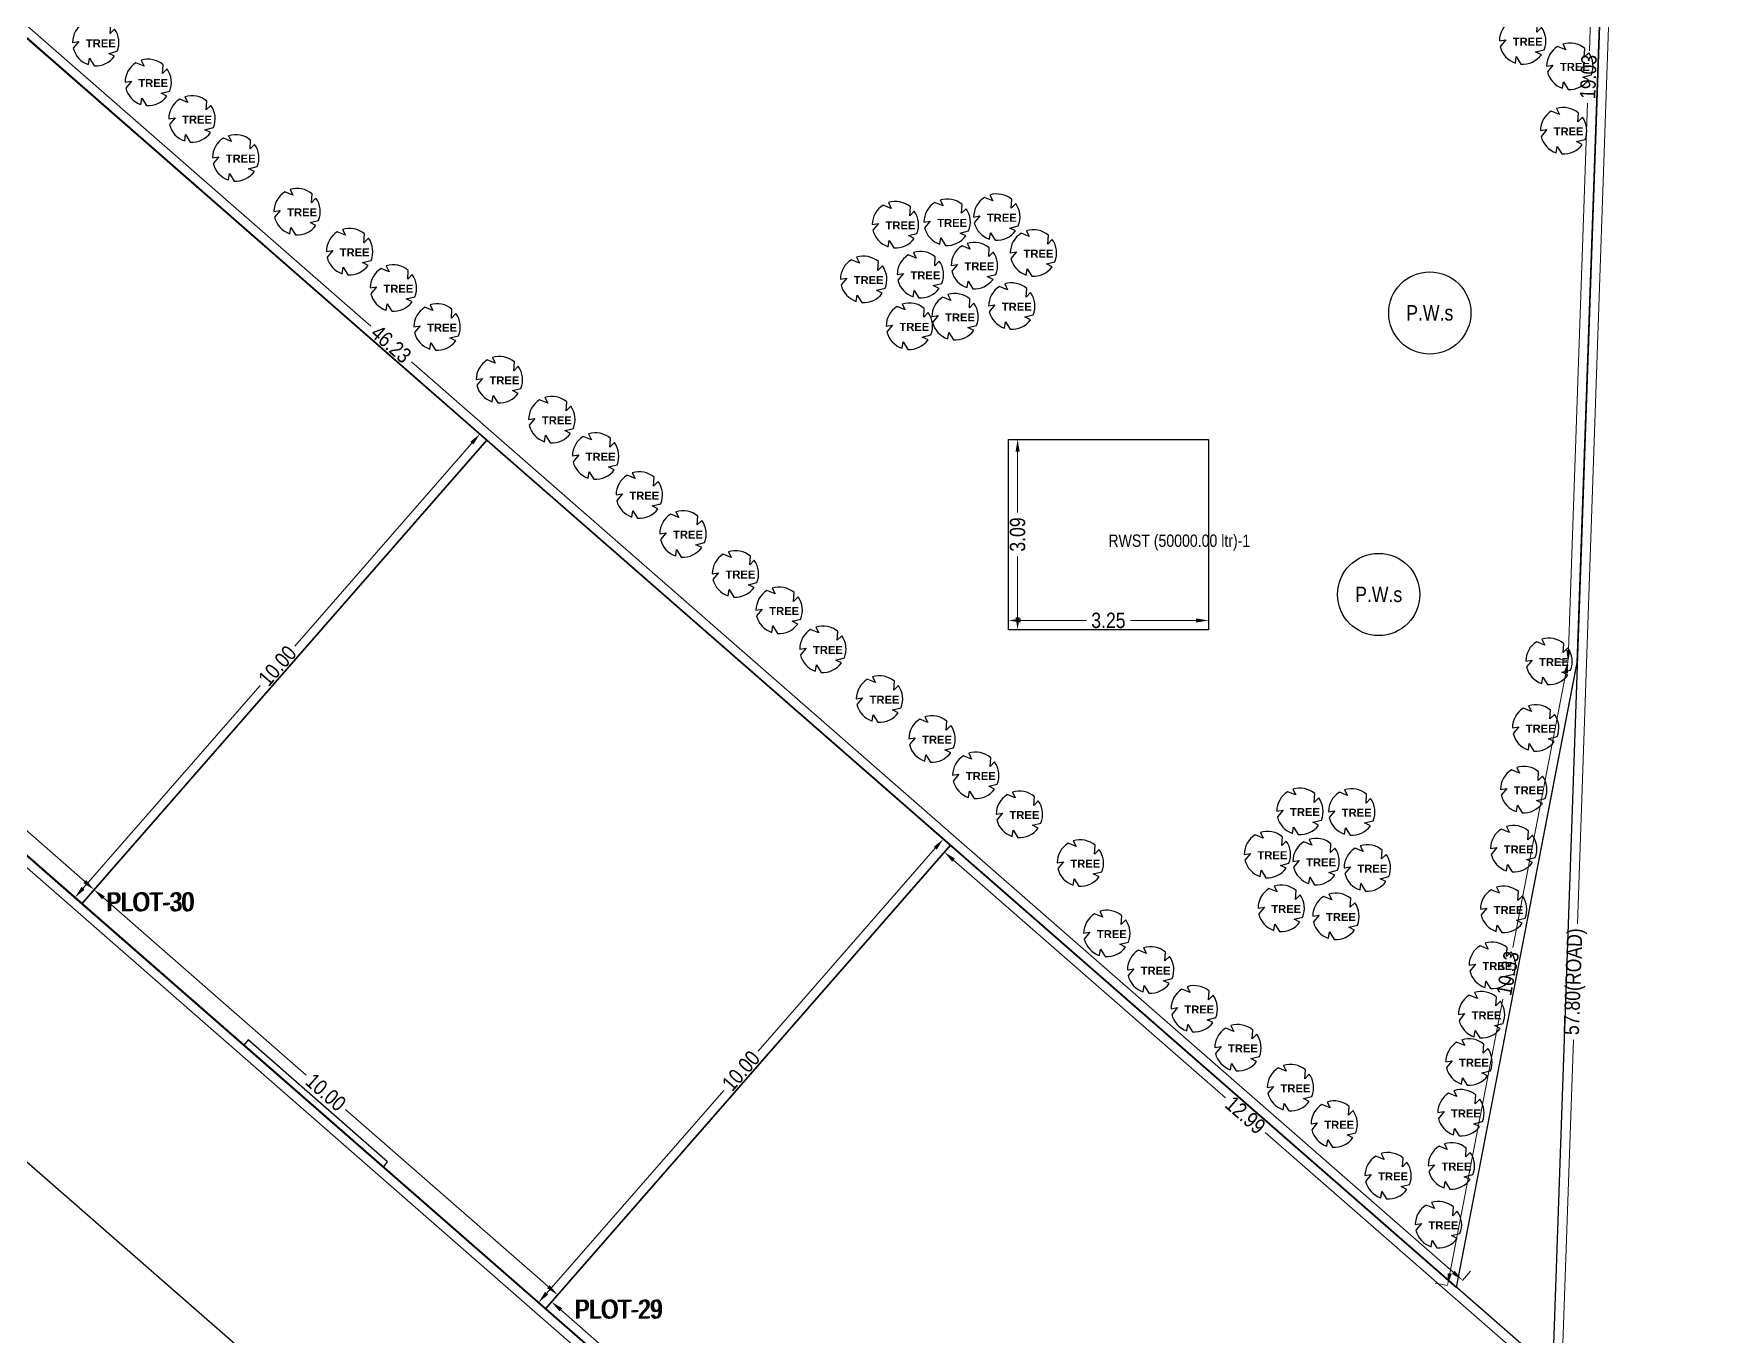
# Model space of a CAD drawing. Header units: metres. Extents: x 239315 to 239588, y 1700506 to 1700792.
# Drawn here: x 239460.78 to 239487.94, y 1700693.03 to 1700714.2 of the extents above; entities that cross this region are included whole.
import ezdxf

# ---------------------------------------------------------------- set-up
doc = ezdxf.new("R2010")
doc.units = ezdxf.units.M
doc.header["$MEASUREMENT"] = 0
doc.header["$PDMODE"] = 2
doc.header["$PDSIZE"] = -1
doc.linetypes.add('CENTER', pattern=[0])
for name, color, linetype in [('_AccessoryUse', 32, 'Continuous'), ('_CommonPlot', 2, 'Continuous'), ('_IndivSubPlot', 180, 'Continuous'), ('_InternalRoad', 3, 'Continuous'), ('_Tree', 112, 'Continuous'), ('DCR_AREATABLE', 7, 'Continuous'), ('DCR_COMMFSI', 150, 'Continuous'), ('DCR_COP', 2, 'Continuous'), ('DCR_COP_DIMENSION', 7, 'Continuous'), ('DCR_DIMENSION', 7, 'Continuous'), ('DCR_INDPLOT', 180, 'Continuous'), ('DCR_INDPLOT_DIMENSION', 7, 'Continuous'), ('DCR_ROAD_DIMENSION', 7, 'Continuous'), ('DCR_SPLOT_DIMENSION', 7, 'Continuous'), ('DCR_SUBSTRUCTURE', 92, 'Continuous'), ('DCR_SUBSTRUCTURE_DIMENSION', 7, 'Continuous')]:
    doc.layers.add(name, color=color, linetype=linetype)
doc.layers.add('DCR_MARGIN', color=252, linetype='Continuous', plot=False)
doc.styles.add('AutoDCRFont', font='ARIALN.TTF')
doc.styles.add('MtXpl_Arial_Narrow', font='ARIALN.TTF')
doc.styles.add('PreDCRFont', font='ARIALN.TTF')
doc.styles.get("Standard").update_dxf_attribs({"font": ''})
doc.styles.get('Standard').set_extended_font_data('Arial Rounded MT Bold')
doc.dimstyles.new('DCR-PLOT-EXT', dxfattribs={"dimtxt": 0.3, "dimasz": 0.2, "dimexe": 0.2, "dimexo": 0.2, "dimgap": 0.09, "dimtad": 0, "dimtxsty": 'AutoDCRFont', "dimcen": 1, "dimdle": 0.1, "dimadec": 0, "dimazin": 2, "dimtfac": 1, "dimtdec": 4, "dimtofl": 0, "dimtmove": 0, "dimatfit": 3, "dimfxl": 1, "dimfxlon": 1, "dimtolj": 1, "dimtzin": 0, "dimlwd": 15, "dimlwe": 15, "dimarcsym": 0})
doc.dimstyles.new('DCR-PLOT-INT', dxfattribs={"dimtxt": 0.25, "dimasz": 0.2, "dimexe": 0.2, "dimexo": 0.2, "dimgap": 0.09, "dimtad": 0, "dimtxsty": 'AutoDCRFont', "dimcen": 1, "dimdle": 0.1, "dimadec": 0, "dimazin": 2, "dimtfac": 1, "dimtdec": 4, "dimtofl": 0, "dimtmove": 0, "dimatfit": 3, "dimfxl": 1, "dimfxlon": 1, "dimtolj": 1, "dimtzin": 0, "dimlwd": 15, "dimlwe": 15, "dimarcsym": 0})

# ---------------------------------------------------------------- blocks, each defined once
blk = doc.blocks.new('T$_PreDCR')
at = {"layer": '_Tree'}
blk.add_lwpolyline([(0.615, 0.441), (0.467, 0.292), (0.487, 0.578, 0.257434), (-0.229, 0.721), (-0.134, 0.534), (-0.4, 0.642, 0.257434), (-0.756, 0.005), (-0.55, 0.038), (-0.734, -0.182, 0.257434), (-0.238, -0.718), (-0.206, -0.511), (-0.054, -0.754, 0.257434), (0.609, -0.448), (0.422, -0.354), (0.701, -0.285, 0.257434)], format="xyb", close=True, dxfattribs=at)
blk.add_text('TREE', height=0.2609, dxfattribs=at).set_placement((-0.323, -0.152))
blk = doc.blocks.new('*D22')
at = {"layer": 'DCR_ROAD_DIMENSION', "color": 0, "linetype": 'Continuous', "lineweight": 15, "transparency": 16777216}
for p, q in [((239486.83, 1700727.478), (239485.862, 1700699.736)), ((239486.837, 1700727.678), (239487.037, 1700727.671)), ((239484.829, 1700670.109), (239485.797, 1700697.851)), ((239484.822, 1700669.909), (239485.022, 1700669.902))]:
    blk.add_line(p, q, dxfattribs=at)
at = {"layer": 'DCR_ROAD_DIMENSION', "color": 0, "transparency": 16777216}
for points in [[(239486.797, 1700727.479), (239486.863, 1700727.476), (239486.837, 1700727.678)], [(239484.796, 1700670.11), (239484.862, 1700670.108), (239484.822, 1700669.909)]]:
    blk.add_solid(points, dxfattribs=at)
at = {"layer": 'Defpoints', "color": 0, "transparency": 16777216}
for p in [(239486.687, 1700727.683), (239484.672, 1700669.915), (239484.822, 1700669.909)]:
    blk.add_point(p, dxfattribs=at)
at = {"layer": 'DCR_ROAD_DIMENSION', "color": 0, "transparency": 16777216, "insert": (239485.829, 1700698.793), "char_height": 0.25, "attachment_point": 5, "rotation": 88.0024, "style": 'AutoDCRFont'}
blk.add_mtext('\\A1;57.80(ROAD)', dxfattribs=at)
blk = doc.blocks.new('*D42')
at = {"layer": 'DCR_ROAD_DIMENSION', "color": 0, "linetype": 'Continuous', "lineweight": 15, "transparency": 16777216}
for p, q in [((239452.001, 1700698.723), (239452.297, 1700699.062)), ((239452.316, 1700698.78), (239467.853, 1700685.205)), ((239484.818, 1700670.385), (239469.28, 1700683.959)), ((239484.804, 1700670.065), (239485.1, 1700670.404))]:
    blk.add_line(p, q, dxfattribs=at)
at = {"layer": 'DCR_ROAD_DIMENSION', "color": 0, "transparency": 16777216}
for points in [[(239452.338, 1700698.805), (239452.294, 1700698.754), (239452.165, 1700698.911)], [(239484.839, 1700670.41), (239484.796, 1700670.36), (239484.968, 1700670.253)]]:
    blk.add_solid(points, dxfattribs=at)
at = {"layer": 'Defpoints', "color": 0, "transparency": 16777216}
for p in [(239451.869, 1700698.572), (239484.968, 1700670.253), (239484.672, 1700669.915)]:
    blk.add_point(p, dxfattribs=at)
at = {"layer": 'DCR_ROAD_DIMENSION', "color": 0, "transparency": 16777216, "insert": (239468.567, 1700684.582), "char_height": 0.25, "attachment_point": 5, "rotation": 318.8585, "style": 'AutoDCRFont'}
blk.add_mtext('\\A1;43.56(ROAD)', dxfattribs=at)
blk = doc.blocks.new('*D44')
at = {"layer": 'DCR_ROAD_DIMENSION', "color": 0, "linetype": 'Continuous', "lineweight": 15, "transparency": 16777216}
for p, q in [((239456.705, 1700704.107), (239456.573, 1700703.957)), ((239456.855, 1700703.976), (239470.098, 1700692.407)), ((239484.76, 1700679.598), (239471.518, 1700691.166)), ((239484.91, 1700679.466), (239484.779, 1700679.315))]:
    blk.add_line(p, q, dxfattribs=at)
at = {"layer": 'DCR_ROAD_DIMENSION', "color": 0, "transparency": 16777216}
for points in [[(239456.877, 1700704.001), (239456.833, 1700703.951), (239456.705, 1700704.107)], [(239484.782, 1700679.623), (239484.738, 1700679.573), (239484.91, 1700679.466)]]:
    blk.add_solid(points, dxfattribs=at)
at = {"layer": 'Defpoints', "color": 0, "transparency": 16777216}
for p in [(239456.705, 1700704.107), (239456.803, 1700704.22), (239485.009, 1700679.579)]:
    blk.add_point(p, dxfattribs=at)
at = {"layer": 'DCR_ROAD_DIMENSION', "color": 0, "transparency": 16777216, "insert": (239470.808, 1700691.787), "char_height": 0.25, "attachment_point": 5, "rotation": 318.8585, "style": 'AutoDCRFont'}
blk.add_mtext('\\A1;37.45(ROAD)', dxfattribs=at)
blk = doc.blocks.new('*D50')
at = {"layer": 'DCR_COP_DIMENSION', "color": 0, "linetype": 'Continuous', "lineweight": 15, "transparency": 16777216}
for p, q in [((239449.179, 1700724.359), (239449.311, 1700724.51)), ((239449.33, 1700724.227), (239466.257, 1700709.44)), ((239483.846, 1700694.073), (239466.919, 1700708.861)), ((239483.997, 1700693.942), (239484.128, 1700694.092))]:
    blk.add_line(p, q, dxfattribs=at)
at = {"layer": 'DCR_COP_DIMENSION', "color": 0, "transparency": 16777216}
for points in [[(239449.352, 1700724.253), (239449.308, 1700724.202), (239449.179, 1700724.359)], [(239483.868, 1700694.098), (239483.824, 1700694.048), (239483.997, 1700693.942)]]:
    blk.add_solid(points, dxfattribs=at)
at = {"layer": 'Defpoints', "color": 0, "transparency": 16777216}
for p in [(239449.08, 1700724.246), (239483.898, 1700693.829), (239483.997, 1700693.942)]:
    blk.add_point(p, dxfattribs=at)
at = {"layer": 'DCR_COP_DIMENSION', "color": 0, "transparency": 16777216, "insert": (239466.588, 1700709.15), "char_height": 0.25, "attachment_point": 5, "rotation": 318.8585, "style": 'AutoDCRFont'}
blk.add_mtext('\\A1;46.23', dxfattribs=at)
blk = doc.blocks.new('*D51')
at = {"layer": 'DCR_COP_DIMENSION', "color": 0, "linetype": 'Continuous', "lineweight": 15, "transparency": 16777216}
for p, q in [((239485.675, 1700703.807), (239484.813, 1700699.349)), ((239485.713, 1700704.004), (239485.516, 1700704.042)), ((239483.789, 1700694.053), (239484.651, 1700698.512)), ((239483.751, 1700693.857), (239483.554, 1700693.895))]:
    blk.add_line(p, q, dxfattribs=at)
at = {"layer": 'DCR_COP_DIMENSION', "color": 0, "transparency": 16777216}
for points in [[(239485.642, 1700703.814), (239485.708, 1700703.801), (239485.713, 1700704.004)], [(239483.756, 1700694.06), (239483.821, 1700694.047), (239483.751, 1700693.857)]]:
    blk.add_solid(points, dxfattribs=at)
at = {"layer": 'Defpoints', "color": 0, "transparency": 16777216}
for p in [(239485.713, 1700704.004), (239485.86, 1700703.975), (239483.898, 1700693.829)]:
    blk.add_point(p, dxfattribs=at)
at = {"layer": 'DCR_COP_DIMENSION', "color": 0, "transparency": 16777216, "insert": (239484.732, 1700698.93), "char_height": 0.25, "attachment_point": 5, "rotation": 79.0545, "style": 'AutoDCRFont'}
blk.add_mtext('\\A1;10.33', dxfattribs=at)
blk = doc.blocks.new('*D52')
at = {"layer": 'DCR_COP_DIMENSION', "color": 0, "linetype": 'Continuous', "lineweight": 15, "transparency": 16777216}
for p, q in [((239486.367, 1700722.8), (239486.057, 1700713.916)), ((239486.374, 1700723), (239486.174, 1700723.007)), ((239485.717, 1700704.18), (239486.027, 1700713.064)), ((239485.71, 1700703.98), (239485.51, 1700703.987))]:
    blk.add_line(p, q, dxfattribs=at)
at = {"layer": 'DCR_COP_DIMENSION', "color": 0, "transparency": 16777216}
for points in [[(239486.333, 1700722.801), (239486.4, 1700722.799), (239486.374, 1700723)], [(239485.684, 1700704.181), (239485.75, 1700704.179), (239485.71, 1700703.98)]]:
    blk.add_solid(points, dxfattribs=at)
at = {"layer": 'Defpoints', "color": 0, "transparency": 16777216}
for p in [(239486.374, 1700723), (239486.523, 1700722.995), (239485.86, 1700703.975)]:
    blk.add_point(p, dxfattribs=at)
at = {"layer": 'DCR_COP_DIMENSION', "color": 0, "transparency": 16777216, "insert": (239486.042, 1700713.49), "char_height": 0.25, "attachment_point": 5, "rotation": 88.0024, "style": 'AutoDCRFont'}
blk.add_mtext('\\A1;19.03', dxfattribs=at)
blk = doc.blocks.new('*D72')
at = {"layer": 'DCR_SUBSTRUCTURE_DIMENSION', "color": 0, "linetype": 'Continuous', "lineweight": 15, "transparency": 16777216}
for p, q in [((239476.617, 1700704.661), (239476.617, 1700704.861)), ((239476.817, 1700704.661), (239477.885, 1700704.661)), ((239479.668, 1700704.661), (239478.6, 1700704.661)), ((239479.868, 1700704.661), (239479.868, 1700704.861))]:
    blk.add_line(p, q, dxfattribs=at)
at = {"layer": 'DCR_SUBSTRUCTURE_DIMENSION', "color": 0, "transparency": 16777216}
for points in [[(239476.817, 1700704.694), (239476.817, 1700704.628), (239476.617, 1700704.661)], [(239479.668, 1700704.694), (239479.668, 1700704.628), (239479.868, 1700704.661)]]:
    blk.add_solid(points, dxfattribs=at)
at = {"layer": 'Defpoints', "color": 0, "transparency": 16777216}
for p in [(239476.617, 1700704.661), (239476.617, 1700704.511), (239479.868, 1700704.511)]:
    blk.add_point(p, dxfattribs=at)
at = {"layer": 'DCR_SUBSTRUCTURE_DIMENSION', "color": 0, "transparency": 16777216, "insert": (239478.242, 1700704.661), "char_height": 0.25, "attachment_point": 5, "style": 'AutoDCRFont'}
blk.add_mtext('\\A1;3.25', dxfattribs=at)
blk = doc.blocks.new('*D73')
at = {"layer": 'DCR_SUBSTRUCTURE_DIMENSION', "color": 0, "linetype": 'Continuous', "lineweight": 15, "transparency": 16777216}
for p, q in [((239476.767, 1700707.603), (239476.967, 1700707.603)), ((239476.767, 1700707.403), (239476.767, 1700706.414)), ((239476.767, 1700704.711), (239476.767, 1700705.7)), ((239476.767, 1700704.511), (239476.967, 1700704.511))]:
    blk.add_line(p, q, dxfattribs=at)
at = {"layer": 'DCR_SUBSTRUCTURE_DIMENSION', "color": 0, "transparency": 16777216}
for points in [[(239476.734, 1700707.403), (239476.8, 1700707.403), (239476.767, 1700707.603)], [(239476.734, 1700704.711), (239476.8, 1700704.711), (239476.767, 1700704.511)]]:
    blk.add_solid(points, dxfattribs=at)
at = {"layer": 'Defpoints', "color": 0, "transparency": 16777216}
for p in [(239476.617, 1700707.603), (239476.767, 1700707.603), (239476.617, 1700704.511)]:
    blk.add_point(p, dxfattribs=at)
at = {"layer": 'DCR_SUBSTRUCTURE_DIMENSION', "color": 0, "transparency": 16777216, "insert": (239476.767, 1700706.057), "char_height": 0.25, "attachment_point": 5, "rotation": 90, "style": 'AutoDCRFont'}
blk.add_mtext('\\A1;3.09', dxfattribs=at)
blk = doc.blocks.new('*D150')
at = {"layer": 'DCR_INDPLOT_DIMENSION', "color": 0, "linetype": 'Continuous', "lineweight": 15, "transparency": 16777216}
for p, q in [((239454.165, 1700706.791), (239454.362, 1700707.017)), ((239454.381, 1700706.735), (239457.675, 1700703.857)), ((239461.611, 1700700.419), (239458.317, 1700703.297)), ((239461.696, 1700700.212), (239461.893, 1700700.438))]:
    blk.add_line(p, q, dxfattribs=at)
at = {"layer": 'DCR_INDPLOT_DIMENSION', "color": 0, "transparency": 16777216}
for points in [[(239454.403, 1700706.76), (239454.359, 1700706.71), (239454.231, 1700706.867)], [(239461.633, 1700700.444), (239461.589, 1700700.394), (239461.761, 1700700.287)]]:
    blk.add_solid(points, dxfattribs=at)
at = {"layer": 'Defpoints', "color": 0, "transparency": 16777216}
for p in [(239454.033, 1700706.641), (239461.761, 1700700.287), (239461.564, 1700700.061)]:
    blk.add_point(p, dxfattribs=at)
at = {"layer": 'DCR_INDPLOT_DIMENSION', "color": 0, "transparency": 16777216, "insert": (239457.996, 1700703.577), "char_height": 0.25, "attachment_point": 5, "rotation": 318.8585, "style": 'AutoDCRFont'}
blk.add_mtext('\\A1;10.00', dxfattribs=at)
blk = doc.blocks.new('*D151')
at = {"layer": 'DCR_INDPLOT_DIMENSION', "color": 0, "linetype": 'Continuous', "lineweight": 15, "transparency": 16777216}
for p, q in [((239468.03, 1700707.691), (239467.88, 1700707.823)), ((239467.899, 1700707.54), (239465.021, 1700704.246)), ((239461.583, 1700700.311), (239464.46, 1700703.605)), ((239461.451, 1700700.16), (239461.301, 1700700.292))]:
    blk.add_line(p, q, dxfattribs=at)
at = {"layer": 'DCR_INDPLOT_DIMENSION', "color": 0, "transparency": 16777216}
for points in [[(239467.874, 1700707.562), (239467.924, 1700707.518), (239468.03, 1700707.691)], [(239461.558, 1700700.333), (239461.608, 1700700.289), (239461.451, 1700700.16)]]:
    blk.add_solid(points, dxfattribs=at)
at = {"layer": 'Defpoints', "color": 0, "transparency": 16777216}
for p in [(239468.03, 1700707.691), (239468.143, 1700707.592), (239461.564, 1700700.061)]:
    blk.add_point(p, dxfattribs=at)
at = {"layer": 'DCR_INDPLOT_DIMENSION', "color": 0, "transparency": 16777216, "insert": (239464.741, 1700703.926), "char_height": 0.25, "attachment_point": 5, "rotation": 48.8585, "style": 'AutoDCRFont'}
blk.add_mtext('\\A1;10.00', dxfattribs=at)
blk = doc.blocks.new('*D152')
at = {"layer": 'DCR_INDPLOT_DIMENSION', "color": 0, "linetype": 'Continuous', "lineweight": 15, "transparency": 16777216}
for p, q in [((239461.696, 1700700.212), (239461.893, 1700700.438)), ((239461.912, 1700700.156), (239465.206, 1700697.278)), ((239469.142, 1700693.84), (239465.848, 1700696.717)), ((239469.227, 1700693.633), (239469.424, 1700693.859))]:
    blk.add_line(p, q, dxfattribs=at)
at = {"layer": 'DCR_INDPLOT_DIMENSION', "color": 0, "transparency": 16777216}
for points in [[(239461.934, 1700700.181), (239461.89, 1700700.131), (239461.761, 1700700.287)], [(239469.164, 1700693.865), (239469.12, 1700693.815), (239469.292, 1700693.708)]]:
    blk.add_solid(points, dxfattribs=at)
at = {"layer": 'Defpoints', "color": 0, "transparency": 16777216}
for p in [(239461.564, 1700700.061), (239469.095, 1700693.482), (239469.292, 1700693.708)]:
    blk.add_point(p, dxfattribs=at)
at = {"layer": 'DCR_INDPLOT_DIMENSION', "color": 0, "transparency": 16777216, "insert": (239465.527, 1700696.998), "char_height": 0.25, "attachment_point": 5, "rotation": 318.8585, "style": 'AutoDCRFont'}
blk.add_mtext('\\A1;10.00', dxfattribs=at)
blk = doc.blocks.new('*D153')
at = {"layer": 'DCR_INDPLOT_DIMENSION', "color": 0, "linetype": 'Continuous', "lineweight": 15, "transparency": 16777216}
for p, q in [((239475.561, 1700701.112), (239475.411, 1700701.243)), ((239475.43, 1700700.961), (239472.552, 1700697.667)), ((239469.114, 1700693.731), (239471.991, 1700697.026)), ((239468.982, 1700693.581), (239468.831, 1700693.712))]:
    blk.add_line(p, q, dxfattribs=at)
at = {"layer": 'DCR_INDPLOT_DIMENSION', "color": 0, "transparency": 16777216}
for points in [[(239475.405, 1700700.983), (239475.455, 1700700.939), (239475.561, 1700701.112)], [(239469.088, 1700693.753), (239469.139, 1700693.71), (239468.982, 1700693.581)]]:
    blk.add_solid(points, dxfattribs=at)
at = {"layer": 'Defpoints', "color": 0, "transparency": 16777216}
for p in [(239475.561, 1700701.112), (239475.674, 1700701.013), (239469.095, 1700693.482)]:
    blk.add_point(p, dxfattribs=at)
at = {"layer": 'DCR_INDPLOT_DIMENSION', "color": 0, "transparency": 16777216, "insert": (239472.272, 1700697.346), "char_height": 0.25, "attachment_point": 5, "rotation": 48.8585, "style": 'AutoDCRFont'}
blk.add_mtext('\\A1;10.00', dxfattribs=at)
blk = doc.blocks.new('*D154')
at = {"layer": 'DCR_INDPLOT_DIMENSION', "color": 0, "linetype": 'Continuous', "lineweight": 15, "transparency": 16777216}
for p, q in [((239469.194, 1700693.595), (239469.325, 1700693.746)), ((239469.344, 1700693.464), (239473.86, 1700689.519)), ((239479.017, 1700685.013), (239474.501, 1700688.958)), ((239479.168, 1700684.882), (239479.299, 1700685.032))]:
    blk.add_line(p, q, dxfattribs=at)
at = {"layer": 'DCR_INDPLOT_DIMENSION', "color": 0, "transparency": 16777216}
for points in [[(239469.366, 1700693.489), (239469.322, 1700693.438), (239469.194, 1700693.595)], [(239479.039, 1700685.038), (239478.995, 1700684.988), (239479.168, 1700684.882)]]:
    blk.add_solid(points, dxfattribs=at)
at = {"layer": 'Defpoints', "color": 0, "transparency": 16777216}
for p in [(239469.095, 1700693.482), (239479.069, 1700684.769), (239479.168, 1700684.882)]:
    blk.add_point(p, dxfattribs=at)
at = {"layer": 'DCR_INDPLOT_DIMENSION', "color": 0, "transparency": 16777216, "insert": (239474.181, 1700689.238), "char_height": 0.25, "attachment_point": 5, "rotation": 318.8585, "style": 'AutoDCRFont'}
blk.add_mtext('\\A1;13.24', dxfattribs=at)
blk = doc.blocks.new('*D158')
at = {"layer": 'DCR_INDPLOT_DIMENSION', "color": 0, "linetype": 'Continuous', "lineweight": 15, "transparency": 16777216}
for p, q in [((239475.575, 1700700.9), (239475.444, 1700700.749)), ((239475.726, 1700700.769), (239480.146, 1700696.907)), ((239485.209, 1700692.484), (239480.789, 1700696.345)), ((239485.36, 1700692.352), (239485.228, 1700692.201))]:
    blk.add_line(p, q, dxfattribs=at)
at = {"layer": 'DCR_INDPLOT_DIMENSION', "color": 0, "transparency": 16777216}
for points in [[(239475.748, 1700700.794), (239475.704, 1700700.743), (239475.575, 1700700.9)], [(239485.231, 1700692.509), (239485.187, 1700692.459), (239485.36, 1700692.352)]]:
    blk.add_solid(points, dxfattribs=at)
at = {"layer": 'Defpoints', "color": 0, "transparency": 16777216}
for p in [(239475.575, 1700700.9), (239475.674, 1700701.013), (239485.459, 1700692.465)]:
    blk.add_point(p, dxfattribs=at)
at = {"layer": 'DCR_INDPLOT_DIMENSION', "color": 0, "transparency": 16777216, "insert": (239480.468, 1700696.626), "char_height": 0.25, "attachment_point": 5, "rotation": 318.8585, "style": 'AutoDCRFont'}
blk.add_mtext('\\A1;12.99', dxfattribs=at)
blk = doc.blocks.new('*D165')
at = {"layer": 'DCR_INDPLOT_DIMENSION', "color": 0, "linetype": 'Continuous', "lineweight": 15, "transparency": 16777216}
for p, q in [((239407.498, 1700720.937), (239407.367, 1700720.786)), ((239407.649, 1700720.805), (239451.303, 1700682.668)), ((239495.717, 1700643.866), (239452.064, 1700682.003)), ((239495.868, 1700643.734), (239495.737, 1700643.584))]:
    blk.add_line(p, q, dxfattribs=at)
at = {"layer": 'DCR_INDPLOT_DIMENSION', "color": 0, "transparency": 16777216}
for points in [[(239407.671, 1700720.83), (239407.627, 1700720.78), (239407.498, 1700720.937)], [(239495.739, 1700643.891), (239495.696, 1700643.841), (239495.868, 1700643.734)]]:
    blk.add_solid(points, dxfattribs=at)
at = {"layer": 'Defpoints', "color": 0, "transparency": 16777216}
for p in [(239407.498, 1700720.937), (239407.597, 1700721.05), (239495.967, 1700643.847)]:
    blk.add_point(p, dxfattribs=at)
at = {"layer": 'DCR_INDPLOT_DIMENSION', "color": 0, "transparency": 16777216, "insert": (239451.683, 1700682.335), "char_height": 0.25, "attachment_point": 5, "rotation": 318.8585, "style": 'AutoDCRFont'}
blk.add_mtext('\\A1;117.34', dxfattribs=at)
blk = doc.blocks.new('_Oblique')
at = {"color": 0, "linetype": 'ByBlock', "lineweight": -2}
blk.add_line((-0.5, -0.5), (0.5, 0.5), dxfattribs=at)
blk = doc.blocks.new('*D170')
at = {"layer": 'DCR_SPLOT_DIMENSION', "color": 0, "lineweight": 15, "transparency": 16777216}
for p, q in [((239415.66, 1700710.354), (239453.326, 1700677.448)), ((239492.621, 1700643.118), (239454.956, 1700676.024))]:
    blk.add_line(p, q, dxfattribs=at)
at = {"layer": 'DCR_SPLOT_DIMENSION', "color": 0, "lineweight": -2, "transparency": 16777216}
for p, q in [((239415.735, 1700710.288), (239415.9, 1700710.476)), ((239492.546, 1700643.184), (239492.711, 1700643.372))]:
    blk.add_line(p, q, dxfattribs=at)
at = {"layer": 'Defpoints', "color": 0, "transparency": 16777216}
for p in [(239415.571, 1700710.1), (239415.735, 1700710.288), (239492.382, 1700642.996)]:
    blk.add_point(p, dxfattribs=at)
at = {"layer": 'DCR_SPLOT_DIMENSION', "color": 0, "lineweight": 15, "transparency": 16777216, "xscale": 0.25, "yscale": 0.25, "zscale": 0.25}
for p, rotation in [((239415.735, 1700710.288), 138.8585331186039), ((239492.546, 1700643.184), 318.8585331186039)]:
    blk.add_blockref('_Oblique', p, dxfattribs=dict(at, rotation=rotation))
at = {"layer": 'DCR_SPLOT_DIMENSION', "color": 0, "transparency": 16777216, "insert": (239454.141, 1700676.736), "char_height": 0.5, "attachment_point": 5, "rotation": 318.8585, "style": 'AutoDCRFont'}
blk.add_mtext('\\A1;101.99', dxfattribs=at)
blk = doc.blocks.new('*D173')
at = {"layer": 'DCR_DIMENSION', "color": 0, "lineweight": -2, "transparency": 16777216}
for p, q in [((239410.433, 1700697.446), (239410.268, 1700697.258)), ((239487.401, 1700630.204), (239487.236, 1700630.016))]:
    blk.add_line(p, q, dxfattribs=at)
at = {"layer": 'DCR_DIMENSION', "color": 0, "lineweight": 15, "transparency": 16777216}
for p, q in [((239410.357, 1700697.512), (239448.441, 1700664.241)), ((239487.476, 1700630.138), (239449.393, 1700663.409))]:
    blk.add_line(p, q, dxfattribs=at)
at = {"layer": 'Defpoints', "color": 0, "transparency": 16777216}
for p in [(239410.597, 1700697.634), (239487.401, 1700630.204), (239487.565, 1700630.392)]:
    blk.add_point(p, dxfattribs=at)
at = {"layer": 'DCR_DIMENSION', "color": 0, "lineweight": 15, "transparency": 16777216, "xscale": 0.25, "yscale": 0.25, "zscale": 0.25}
for p, rotation in [((239410.433, 1700697.446), 138.8585177981129), ((239487.401, 1700630.204), 318.858517798113)]:
    blk.add_blockref('_Oblique', p, dxfattribs=dict(at, rotation=rotation))
at = {"layer": 'DCR_DIMENSION', "color": 0, "transparency": 16777216, "insert": (239448.917, 1700663.825), "char_height": 0.23, "attachment_point": 5, "rotation": 318.8585, "style": 'AutoDCRFont'}
blk.add_mtext('\\A1;102.20', dxfattribs=at)

msp = doc.modelspace()

# ---------------------------------------------------------------- hatches: boundary and pattern name
at = {"layer": 'DCR_COMMFSI'}
h = msp.add_hatch(dxfattribs=at)
h.set_pattern_fill('ANSI31', color=1, scale=3, style=0)
h.set_pattern_definition([(45, (0, 0), (-0.265165042945, 0.265165042945), [])])
edge = h.paths.add_edge_path()
edge.add_line((239410.597, 1700697.634), (239487.565, 1700630.392))
edge.add_arc((239489.552, 1700632.667), 3.02, 228.859, 308.6594)
edge.add_arc((239489.552, 1700632.667), 3.02, 308.6594, 357.9982)
edge.add_line((239492.571, 1700632.561), (239492.893, 1700641.78))
edge.add_arc((239491.394, 1700641.865), 1.501, 356.7455, 408.8585)
edge.add_line((239492.382, 1700642.996), (239415.571, 1700710.1))
edge.add_arc((239413.597, 1700707.841), 3, 48.8585, 180)
edge.add_line((239410.597, 1700707.841), (239410.597, 1700697.634))

# ---------------------------------------------------------------- linework, layer by layer
for p, q in [((239468.143, 1700707.592), (239461.564, 1700700.061)), ((239483.898, 1700693.829), (239485.861, 1700703.981)), ((239475.674, 1700701.013), (239469.095, 1700693.482))]:
    msp.add_line(p, q)
at = {"layer": '_AccessoryUse', "color": 95}
msp.add_lwpolyline([(239476.617, 1700707.603), (239479.868, 1700707.603), (239479.868, 1700704.511), (239476.617, 1700704.511)], close=True, dxfattribs=at)
at = {"layer": '_AccessoryUse', "color": 34}
msp.add_lwpolyline([(239464.264, 1700697.849), (239464.197, 1700697.761), (239466.462, 1700695.783), (239466.529, 1700695.87)], close=True, dxfattribs=at)
at = {"layer": '_AccessoryUse', "color": 142}
for centre in [(239483.464, 1700709.656), (239482.634, 1700705.083)]:
    msp.add_circle(centre, 0.668, dxfattribs=at)
at = {"layer": '_CommonPlot'}
msp.add_lwpolyline([(239486.523, 1700722.995, 0.42644), (239481.996, 1700727.651), (239458.606, 1700727.495), (239449.08, 1700724.246), (239483.898, 1700693.829), (239485.86, 1700703.975)], format="xyb", close=True, dxfattribs=at)
at = {"layer": '_IndivSubPlot'}
for points in [[(239468.143, 1700707.592), (239460.612, 1700714.171), (239454.033, 1700706.641), (239461.564, 1700700.061)], [(239475.674, 1700701.013), (239468.143, 1700707.592), (239461.564, 1700700.061), (239469.095, 1700693.482)]]:
    msp.add_lwpolyline(points, close=True, dxfattribs=at)
msp.add_lwpolyline([(239475.674, 1700701.013), (239469.095, 1700693.482), (239479.069, 1700684.769, 0.289445), (239483.027, 1700684.152, 0.289428), (239485.284, 1700687.462), (239485.459, 1700692.465)], format="xyb", close=True, dxfattribs=at)
at = {"layer": '_InternalRoad'}
for points in [[(239484.672, 1700669.915), (239491.953, 1700663.554), (239494.196, 1700727.733), (239486.687, 1700727.683)], [(239456.803, 1700704.22), (239451.869, 1700698.572), (239484.672, 1700669.915), (239485.009, 1700679.579)]]:
    msp.add_lwpolyline(points, close=True, dxfattribs=at)
at = {"layer": '_InternalRoad', "linetype": 'CENTER'}
msp.add_lwpolyline([(239454.336, 1700701.396), (239484.841, 1700674.747)], dxfattribs=at)
at = {"layer": 'DCR_AREATABLE'}
for points in [[(239468.143, 1700707.592), (239460.612, 1700714.171)], [(239461.564, 1700700.061), (239468.143, 1700707.592)], [(239468.143, 1700707.592), (239461.564, 1700700.061)], [(239475.674, 1700701.013), (239468.143, 1700707.592)], [(239454.033, 1700706.641), (239461.564, 1700700.061)], [(239475.674, 1700701.013), (239469.095, 1700693.482)], [(239461.564, 1700700.061), (239469.095, 1700693.482)], [(239469.095, 1700693.482), (239479.069, 1700684.769)]]:
    msp.add_lwpolyline(points, dxfattribs=at)
at = {"layer": 'DCR_COP', "color": 2}
msp.add_lwpolyline([(239486.523, 1700722.995, 0.42644), (239481.996, 1700727.651), (239458.606, 1700727.495), (239449.08, 1700724.246), (239483.898, 1700693.829), (239485.86, 1700703.975)], format="xyb", close=True, dxfattribs=at)
at = {"layer": 'DCR_COP'}
msp.add_lwpolyline([(239486.523, 1700722.995, 0.42644), (239481.996, 1700727.651), (239458.606, 1700727.495), (239449.08, 1700724.246), (239483.898, 1700693.829), (239485.86, 1700703.975)], format="xyb", close=True, dxfattribs=at)
at = {"layer": 'DCR_INDPLOT', "color": 180}
for points in [[(239468.143, 1700707.592), (239460.612, 1700714.171), (239454.033, 1700706.641), (239461.564, 1700700.061)], [(239475.674, 1700701.013), (239468.143, 1700707.592), (239461.564, 1700700.061), (239469.095, 1700693.482)]]:
    msp.add_lwpolyline(points, close=True, dxfattribs=at)
msp.add_lwpolyline([(239475.674, 1700701.013), (239469.095, 1700693.482), (239479.069, 1700684.769, 0.289445), (239483.027, 1700684.152, 0.289428), (239485.284, 1700687.462), (239485.459, 1700692.465)], format="xyb", close=True, dxfattribs=at)
at = {"layer": 'DCR_MARGIN', "color": 0}
for points in [[(239468.143, 1700707.592), (239460.612, 1700714.171)], [(239461.564, 1700700.061), (239468.143, 1700707.592)], [(239468.143, 1700707.592), (239461.564, 1700700.061)], [(239469.095, 1700693.482), (239475.674, 1700701.013)], [(239475.674, 1700701.013), (239469.095, 1700693.482)]]:
    msp.add_lwpolyline(points, dxfattribs=at)
at = {"layer": 'DCR_MARGIN', "color": 254}
for points in [[(239475.674, 1700701.013), (239468.143, 1700707.592)], [(239485.459, 1700692.465), (239475.674, 1700701.013)]]:
    msp.add_lwpolyline(points, dxfattribs=at)
at = {"layer": 'DCR_MARGIN', "color": 250}
for points in [[(239461.564, 1700700.061), (239469.095, 1700693.482)], [(239469.095, 1700693.482), (239479.069, 1700684.769)]]:
    msp.add_lwpolyline(points, dxfattribs=at)
at = {"layer": 'DCR_SUBSTRUCTURE', "color": 95}
msp.add_lwpolyline([(239476.617, 1700707.603), (239479.868, 1700707.603), (239479.868, 1700704.511), (239476.617, 1700704.511)], close=True, dxfattribs=at)
at = {"layer": 'DCR_SUBSTRUCTURE'}
for points in [[(239476.617, 1700707.603), (239479.868, 1700707.603), (239479.868, 1700704.511), (239476.617, 1700704.511)], [(239464.264, 1700697.849), (239464.197, 1700697.761), (239466.462, 1700695.783), (239466.529, 1700695.87)]]:
    msp.add_lwpolyline(points, close=True, dxfattribs=at)
at = {"layer": 'DCR_SUBSTRUCTURE', "color": 34}
msp.add_lwpolyline([(239464.264, 1700697.849), (239464.197, 1700697.761), (239466.462, 1700695.783), (239466.529, 1700695.87)], close=True, dxfattribs=at)
at = {"layer": 'DCR_SUBSTRUCTURE', "color": 142}
for centre in [(239483.464, 1700709.656), (239482.634, 1700705.083)]:
    msp.add_circle(centre, 0.668, dxfattribs=at)
at = {"layer": 'DCR_SUBSTRUCTURE'}
for centre in [(239483.464, 1700709.656), (239482.634, 1700705.083)]:
    msp.add_circle(centre, 0.668, dxfattribs=at)

# ---------------------------------------------------------------- block references
at = {"layer": '_Tree', "xscale": 0.4985423467637011, "yscale": 0.4985423467637011, "zscale": 0.4985423467637011}
for p in [(239461.789, 1700714.048), (239484.973, 1700714.074), (239485.74, 1700713.664), (239462.641, 1700713.4), (239463.352, 1700712.808), (239485.638, 1700712.615), (239464.062, 1700712.175), (239465.06, 1700711.301), (239474.782, 1700711.089), (239475.622, 1700711.13), (239476.429, 1700711.212), (239465.913, 1700710.652), (239477.024, 1700710.63), (239474.265, 1700710.201), (239475.187, 1700710.278), (239476.064, 1700710.425), (239466.624, 1700710.06), (239476.672, 1700709.767), (239467.334, 1700709.428), (239475.008, 1700709.441), (239475.75, 1700709.594), (239468.347, 1700708.572), (239469.199, 1700707.923), (239469.91, 1700707.331), (239470.62, 1700706.699), (239471.33, 1700706.067), (239472.182, 1700705.418), (239472.893, 1700704.826), (239473.603, 1700704.194), (239485.401, 1700703.996), (239474.523, 1700703.385), (239485.184, 1700702.916), (239475.376, 1700702.736), (239476.087, 1700702.144), (239484.99, 1700701.914), (239476.796, 1700701.512), (239481.354, 1700701.56), (239482.195, 1700701.55), (239484.827, 1700700.953), (239477.786, 1700700.721), (239480.826, 1700700.859), (239481.616, 1700700.745), (239482.449, 1700700.642), (239481.05, 1700699.985), (239481.939, 1700699.856), (239484.663, 1700699.968), (239478.217, 1700699.577), (239484.48, 1700699.058), (239478.928, 1700698.985), (239479.637, 1700698.353), (239484.305, 1700698.256), (239480.347, 1700697.72), (239484.1, 1700697.489), (239481.2, 1700697.072), (239483.97, 1700696.664), (239481.911, 1700696.48), (239483.815, 1700695.802), (239482.787, 1700695.641), (239483.605, 1700694.846)]:
    msp.add_blockref('T$_PreDCR', p, dxfattribs=at)

# ---------------------------------------------------------------- texts
at = {"layer": '_AccessoryUse', "color": 142, "lineweight": 30, "char_height": 0.25, "attachment_point": 5, "style": 'PreDCRFont'}
for insert in [(239483.464, 1700709.656), (239482.634, 1700705.083)]:
    msp.add_mtext('P.W.s', dxfattribs=dict(at, insert=insert))
at = {"layer": '_AccessoryUse', "color": 95, "lineweight": 30, "insert": (239478.242, 1700706.057), "char_height": 0.2, "attachment_point": 1, "style": 'PreDCRFont'}
msp.add_mtext('RWST (50000.00 ltr)-1', dxfattribs=at)
at = {"layer": '_AccessoryUse', "color": 34, "lineweight": 30, "insert": (239465.345, 1700696.846), "char_height": 0.0123, "attachment_point": 5, "rotation": 318.8586, "style": 'PreDCRFont'}
msp.add_mtext('ENT.GATE', dxfattribs=at)
at = {"layer": '_IndivSubPlot', "lineweight": 30, "char_height": 0.3051, "attachment_point": 1, "style": 'PreDCRFont'}
for s, insert in [('PLOT-30', (239461.979, 1700700.247)), ('PLOT-29', (239469.59, 1700693.631))]:
    msp.add_mtext_dynamic_manual_height_columns(s, width=0.65514, gutter_width=0.276, heights=[-0.316], dxfattribs=dict(at, insert=insert))
at = {"layer": 'DCR_INDPLOT', "color": 180, "lineweight": 30, "style": 'MtXpl_Arial_Narrow'}
for s, p in [('PLOT-30', (239461.952, 1700699.936)), ('PLOT-29', (239469.563, 1700693.321))]:
    msp.add_text(s, height=0.3051, dxfattribs=at).set_placement(p)
at = {"layer": 'DCR_SUBSTRUCTURE', "color": 142, "lineweight": 30, "char_height": 0.25, "attachment_point": 5, "style": 'PreDCRFont'}
for insert in [(239483.464, 1700709.656), (239482.634, 1700705.083)]:
    msp.add_mtext('P.W.s', dxfattribs=dict(at, insert=insert))
at = {"layer": 'DCR_SUBSTRUCTURE', "color": 95, "lineweight": 30, "insert": (239478.242, 1700706.057), "char_height": 0.2, "attachment_point": 1, "style": 'PreDCRFont'}
msp.add_mtext('RWST (50000.00 ltr)-1', dxfattribs=at)
at = {"layer": 'DCR_SUBSTRUCTURE', "color": 34, "lineweight": 30, "insert": (239465.345, 1700696.846), "char_height": 0.0123, "attachment_point": 5, "rotation": 318.8586, "style": 'PreDCRFont'}
msp.add_mtext('ENT.GATE', dxfattribs=at)

# ---------------------------------------------------------------- dimensions: what is measured, and where the dimension line sits
at = {"layer": 'DCR_COP_DIMENSION'}
for p1, p2, text, picture, middle in [((239449.08, 1700724.246), (239483.898, 1700693.829), '46.23', '*D50', (239466.588, 1700709.15)), ((239485.86, 1700703.975), (239486.523, 1700722.995), '19.03', '*D52', (239486.042, 1700713.49)), ((239483.898, 1700693.829), (239485.86, 1700703.975), '10.33', '*D51', (239484.732, 1700698.93))]:
    dim = msp.add_aligned_dim(p1=p1, p2=p2, distance=0.15, text=text, dimstyle='DCR-PLOT-INT', dxfattribs=at)
    dim.commit()
    dim.dimension.update_dxf_attribs({"geometry": picture, "text_midpoint": middle})
at = {"layer": 'DCR_DIMENSION', "color": 252}
dim = msp.add_aligned_dim(p1=(239410.597, 1700697.634), p2=(239487.565, 1700630.392), distance=-0.25, text='102.20', dimstyle='DCR-PLOT-INT', override={"dimtxt": 0.23, "dimasz": 0.25, "dimexe": 0.25, "dimexo": 0.25, "dimgap": 0.25, "dimzin": 0, "dimdsep": 46, "dimblk": 'Oblique', "dimcen": 0.5, "dimazin": 0, "dimtdec": 2, "dimtix": 1, "dimtmove": 1, "dimatfit": 1, "dimfxlon": 0, "dimlwe": -2}, dxfattribs=at)
dim.commit()
dim.dimension.update_dxf_attribs({"geometry": '*D173', "text_midpoint": (239448.917, 1700663.825)})
at = {"layer": 'DCR_INDPLOT_DIMENSION'}
for p1, p2, distance, text, picture, middle in [((239495.967, 1700643.847), (239407.597, 1700721.05), 0.15, '117.34', '*D165', (239451.683, 1700682.335)), ((239461.564, 1700700.061), (239468.143, 1700707.592), 0.15, '10.00', '*D151', (239464.741, 1700703.926)), ((239454.033, 1700706.641), (239461.564, 1700700.061), 0.3, '10.00', '*D150', (239457.996, 1700703.577)), ((239469.095, 1700693.482), (239475.674, 1700701.013), 0.15, '10.00', '*D153', (239472.272, 1700697.346)), ((239485.459, 1700692.465), (239475.674, 1700701.013), 0.15, '12.99', '*D158', (239480.468, 1700696.626)), ((239461.564, 1700700.061), (239469.095, 1700693.482), 0.3, '10.00', '*D152', (239465.527, 1700696.998)), ((239469.095, 1700693.482), (239479.069, 1700684.769), 0.15, '13.24', '*D154', (239474.181, 1700689.238))]:
    dim = msp.add_aligned_dim(p1=p1, p2=p2, distance=distance, text=text, dimstyle='DCR-PLOT-INT', dxfattribs=at)
    dim.commit()
    dim.dimension.update_dxf_attribs({"geometry": picture, "text_midpoint": middle})
at = {"layer": 'DCR_ROAD_DIMENSION'}
for p1, p2, distance, text, picture, middle in [((239486.687, 1700727.683), (239484.672, 1700669.915), 0.15, '57.80(ROAD)', '*D22', (239485.829, 1700698.793)), ((239485.009, 1700679.579), (239456.803, 1700704.22), 0.15, '37.45(ROAD)', '*D44', (239470.808, 1700691.787)), ((239451.869, 1700698.572), (239484.672, 1700669.915), 0.45, '43.56(ROAD)', '*D42', (239468.567, 1700684.582))]:
    dim = msp.add_aligned_dim(p1=p1, p2=p2, distance=distance, text=text, dimstyle='DCR-PLOT-INT', dxfattribs=at)
    dim.commit()
    dim.dimension.update_dxf_attribs({"geometry": picture, "text_midpoint": middle})
at = {"layer": 'DCR_SPLOT_DIMENSION'}
dim = msp.add_aligned_dim(p1=(239492.382, 1700642.996), p2=(239415.571, 1700710.1), distance=-0.25, text='101.99', dimstyle='DCR-PLOT-EXT', override={"dimtxt": 0.5, "dimasz": 0.25, "dimexe": 0.25, "dimexo": 0.25, "dimgap": 0.25, "dimzin": 0, "dimdsep": 46, "dimblk": 'Oblique', "dimcen": 0.5, "dimazin": 0, "dimtdec": 2, "dimtix": 1, "dimtmove": 1, "dimatfit": 1, "dimfxlon": 0, "dimlwe": -2}, dxfattribs=at)
dim.commit()
dim.dimension.update_dxf_attribs({"geometry": '*D170', "text_midpoint": (239454.141, 1700676.736)})
at = {"layer": 'DCR_SUBSTRUCTURE_DIMENSION'}
for p1, p2, text, picture, middle in [((239476.617, 1700704.511), (239476.617, 1700707.603), '3.09', '*D73', (239476.767, 1700706.057)), ((239479.868, 1700704.511), (239476.617, 1700704.511), '3.25', '*D72', (239478.242, 1700704.661))]:
    dim = msp.add_aligned_dim(p1=p1, p2=p2, distance=-0.15, text=text, dimstyle='DCR-PLOT-INT', dxfattribs=at)
    dim.commit()
    dim.dimension.update_dxf_attribs({"geometry": picture, "text_midpoint": middle})

doc.saveas('drawing.dxf')
